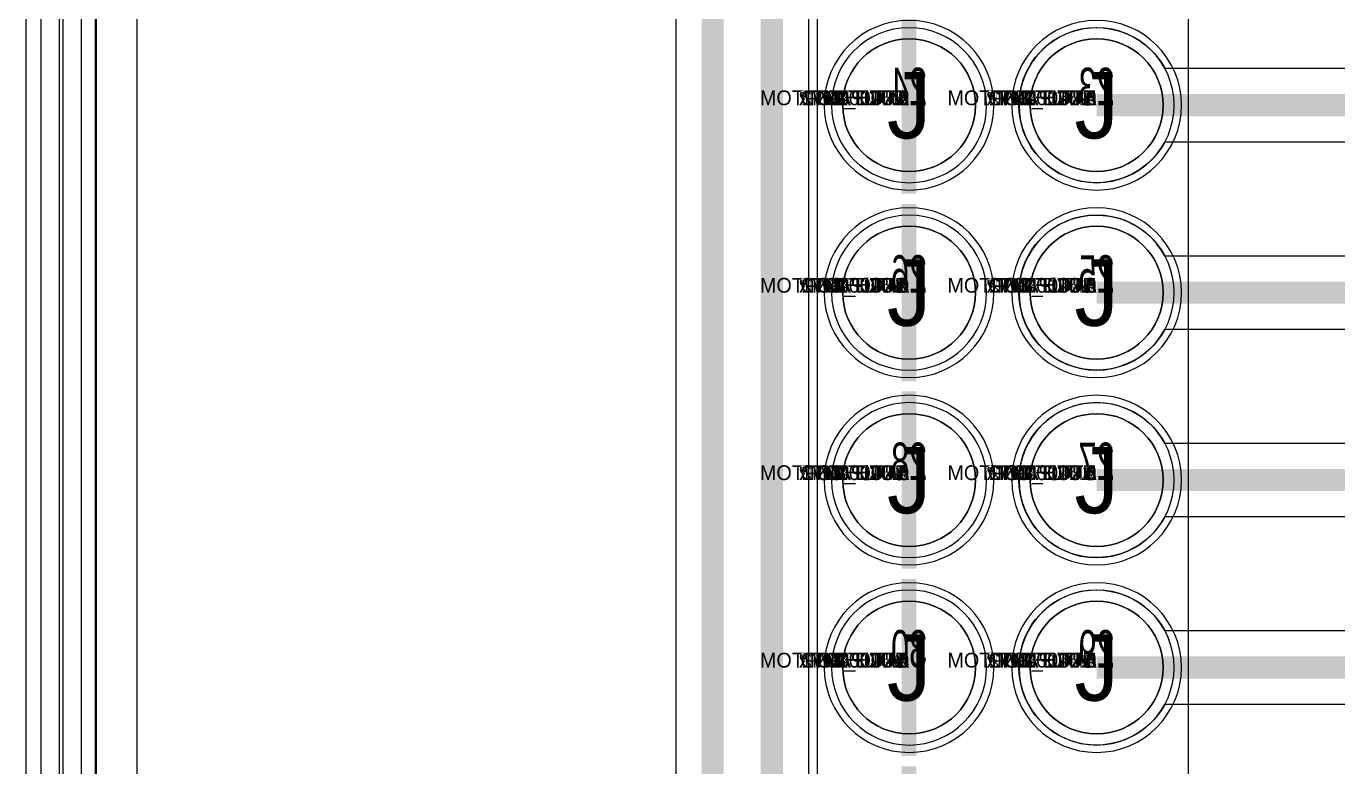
# Model space of a CAD drawing. Extents: x 0 to 323, y 0 to 320.
# Drawn here: x 1.51 to 19.28, y 171.4 to 181.44 of the extents above; entities that cross this region are included whole.
import ezdxf
from ezdxf.enums import TextEntityAlignment as Align

# ---------------------------------------------------------------- set-up
doc = ezdxf.new("R2010")
doc.units = 0
doc.header["$MEASUREMENT"] = 0
doc.layers.get('0').update_dxf_attribs({"linetype": 'CONTINUOUS'})
for name, color, linetype in [('BOARD_GEOMETRY_OUTLINE', 1, 'CONTINUOUS'), ('CDN_FIGURES', 7, 'CONTINUOUS'), ('ETCH_BOTTOM', 7, 'CONTINUOUS'), ('ETCH_GND', 3, 'CONTINUOUS'), ('ETCH_INT1', 4, 'CONTINUOUS'), ('ETCH_INT2', 5, 'CONTINUOUS'), ('ETCH_PWR', 6, 'CONTINUOUS'), ('ETCH_TOP', 2, 'CONTINUOUS'), ('MANUFACTURING_NCLEGEND-1-6', 8, 'CONTINUOUS'), ('PACKAGE_GEOMETRY_ASSEMBLY_TOP', 11, 'CONTINUOUS'), ('PACKAGE_GEOMETRY_PIN_NUMBER', 9, 'CONTINUOUS'), ('PACKAGE_KEEPIN_ALL', 12, 'CONTINUOUS')]:
    doc.layers.add(name, color=color, linetype=linetype)

# ---------------------------------------------------------------- blocks, each defined once
blk = doc.blocks.new('PAD_INFO')
for tag in ['SHAPE_TYPE', 'PAD_HEIGHT', 'PAD_LAYER', 'PAD_TYPE', 'PAD_WIDTH']:
    blk.add_attdef(tag, (0, 0), '', height=0.2)
at = {"flags": 2}
blk.add_attdef('CDN_TYPE', (0, 0), '', height=0.2, dxfattribs=at)
blk = doc.blocks.new('DRILL_INFO')
at = {"flags": 2}
blk.add_attdef('CDN_TYPE', (0, 0), '', height=0.2, dxfattribs=at)
for tag in ['FSHAPE', 'FCHAR', 'DRILL_HEIGHT', 'DIAMETER', 'PLATED', 'DRILL_WIDTH']:
    blk.add_attdef(tag, (0, 0), '', height=0.2)
blk = doc.blocks.new('CR1800X1200TH')
at = {"layer": 'ETCH_BOTTOM'}
blk.add_circle((0, 0), 0.9, dxfattribs=at)
at = {"layer": 'ETCH_GND'}
blk.add_circle((0, 0), 0.9, dxfattribs=at)
at = {"layer": 'ETCH_INT1'}
blk.add_circle((0, 0), 0.9, dxfattribs=at)
at = {"layer": 'ETCH_INT2'}
blk.add_circle((0, 0), 0.9, dxfattribs=at)
at = {"layer": 'ETCH_PWR'}
blk.add_circle((0, 0), 0.9, dxfattribs=at)
at = {"layer": 'ETCH_TOP'}
blk.add_circle((0, 0), 0.9, dxfattribs=at)
ref = blk.add_blockref('PAD_INFO', (0, 0))
ref.add_attrib('PAD_LAYER', 'ETCH_TOP', (0, 0), dxfattribs={"height": 0.2})
ref.add_attrib('SHAPE_TYPE', 'NULL', (0, 0), dxfattribs={"height": 0.2})
ref.add_attrib('PAD_TYPE', 'ANTIPAD', (0, 0), dxfattribs={"height": 0.2})
ref.add_attrib('PAD_WIDTH', '0.000000', (0, 0), dxfattribs={"height": 0.2})
ref.add_attrib('PAD_HEIGHT', '0.000000', (0, 0), dxfattribs={"height": 0.2})
ref = blk.add_blockref('PAD_INFO', (0, 0))
ref.add_attrib('PAD_LAYER', 'ETCH_GND', (0, 0), dxfattribs={"height": 0.2})
ref.add_attrib('SHAPE_TYPE', 'NULL', (0, 0), dxfattribs={"height": 0.2})
ref.add_attrib('PAD_TYPE', 'ANTIPAD', (0, 0), dxfattribs={"height": 0.2})
ref.add_attrib('PAD_WIDTH', '0.000000', (0, 0), dxfattribs={"height": 0.2})
ref.add_attrib('PAD_HEIGHT', '0.000000', (0, 0), dxfattribs={"height": 0.2})
ref = blk.add_blockref('PAD_INFO', (0, 0))
ref.add_attrib('PAD_LAYER', 'ETCH_INT1', (0, 0), dxfattribs={"height": 0.2})
ref.add_attrib('SHAPE_TYPE', 'NULL', (0, 0), dxfattribs={"height": 0.2})
ref.add_attrib('PAD_TYPE', 'ANTIPAD', (0, 0), dxfattribs={"height": 0.2})
ref.add_attrib('PAD_WIDTH', '0.000000', (0, 0), dxfattribs={"height": 0.2})
ref.add_attrib('PAD_HEIGHT', '0.000000', (0, 0), dxfattribs={"height": 0.2})
ref = blk.add_blockref('PAD_INFO', (0, 0))
ref.add_attrib('PAD_LAYER', 'ETCH_INT2', (0, 0), dxfattribs={"height": 0.2})
ref.add_attrib('SHAPE_TYPE', 'NULL', (0, 0), dxfattribs={"height": 0.2})
ref.add_attrib('PAD_TYPE', 'ANTIPAD', (0, 0), dxfattribs={"height": 0.2})
ref.add_attrib('PAD_WIDTH', '0.000000', (0, 0), dxfattribs={"height": 0.2})
ref.add_attrib('PAD_HEIGHT', '0.000000', (0, 0), dxfattribs={"height": 0.2})
ref = blk.add_blockref('PAD_INFO', (0, 0))
ref.add_attrib('PAD_LAYER', 'ETCH_PWR', (0, 0), dxfattribs={"height": 0.2})
ref.add_attrib('SHAPE_TYPE', 'NULL', (0, 0), dxfattribs={"height": 0.2})
ref.add_attrib('PAD_TYPE', 'ANTIPAD', (0, 0), dxfattribs={"height": 0.2})
ref.add_attrib('PAD_WIDTH', '0.000000', (0, 0), dxfattribs={"height": 0.2})
ref.add_attrib('PAD_HEIGHT', '0.000000', (0, 0), dxfattribs={"height": 0.2})
ref = blk.add_blockref('PAD_INFO', (0, 0))
ref.add_attrib('PAD_LAYER', 'ETCH_BOTTOM', (0, 0), dxfattribs={"height": 0.2})
ref.add_attrib('SHAPE_TYPE', 'NULL', (0, 0), dxfattribs={"height": 0.2})
ref.add_attrib('PAD_TYPE', 'ANTIPAD', (0, 0), dxfattribs={"height": 0.2})
ref.add_attrib('PAD_WIDTH', '0.000000', (0, 0), dxfattribs={"height": 0.2})
ref.add_attrib('PAD_HEIGHT', '0.000000', (0, 0), dxfattribs={"height": 0.2})
ref = blk.add_blockref('DRILL_INFO', (0, 0))
ref.add_attrib('DIAMETER', '1.200000', (0, 0), dxfattribs={"height": 0.2})
ref.add_attrib('PLATED', 'PLATED', (0, 0), dxfattribs={"height": 0.2})
ref.add_attrib('FSHAPE', 'CIRCLE', (0, 0), dxfattribs={"height": 0.2})
ref.add_attrib('FCHAR', 'J', (0, 0), dxfattribs={"height": 0.2})
ref.add_attrib('DRILL_WIDTH', '1.800000', (0, 0), dxfattribs={"height": 0.2})
ref.add_attrib('DRILL_HEIGHT', '1.800000', (0, 0), dxfattribs={"height": 0.2})
ref = blk.add_blockref('PAD_INFO', (0, 0))
ref.add_attrib('PAD_LAYER', 'ETCH_TOP', (0, 0), dxfattribs={"height": 0.2})
ref.add_attrib('SHAPE_TYPE', 'NULL', (0, 0), dxfattribs={"height": 0.2})
ref.add_attrib('PAD_TYPE', 'THERMAL', (0, 0), dxfattribs={"height": 0.2})
ref.add_attrib('PAD_WIDTH', '0.000000', (0, 0), dxfattribs={"height": 0.2})
ref.add_attrib('PAD_HEIGHT', '0.000000', (0, 0), dxfattribs={"height": 0.2})
ref = blk.add_blockref('PAD_INFO', (0, 0))
ref.add_attrib('PAD_LAYER', 'ETCH_GND', (0, 0), dxfattribs={"height": 0.2})
ref.add_attrib('SHAPE_TYPE', 'NULL', (0, 0), dxfattribs={"height": 0.2})
ref.add_attrib('PAD_TYPE', 'THERMAL', (0, 0), dxfattribs={"height": 0.2})
ref.add_attrib('PAD_WIDTH', '0.000000', (0, 0), dxfattribs={"height": 0.2})
ref.add_attrib('PAD_HEIGHT', '0.000000', (0, 0), dxfattribs={"height": 0.2})
ref = blk.add_blockref('PAD_INFO', (0, 0))
ref.add_attrib('PAD_LAYER', 'ETCH_INT1', (0, 0), dxfattribs={"height": 0.2})
ref.add_attrib('SHAPE_TYPE', 'NULL', (0, 0), dxfattribs={"height": 0.2})
ref.add_attrib('PAD_TYPE', 'THERMAL', (0, 0), dxfattribs={"height": 0.2})
ref.add_attrib('PAD_WIDTH', '0.000000', (0, 0), dxfattribs={"height": 0.2})
ref.add_attrib('PAD_HEIGHT', '0.000000', (0, 0), dxfattribs={"height": 0.2})
ref = blk.add_blockref('PAD_INFO', (0, 0))
ref.add_attrib('PAD_LAYER', 'ETCH_INT2', (0, 0), dxfattribs={"height": 0.2})
ref.add_attrib('SHAPE_TYPE', 'NULL', (0, 0), dxfattribs={"height": 0.2})
ref.add_attrib('PAD_TYPE', 'THERMAL', (0, 0), dxfattribs={"height": 0.2})
ref.add_attrib('PAD_WIDTH', '0.000000', (0, 0), dxfattribs={"height": 0.2})
ref.add_attrib('PAD_HEIGHT', '0.000000', (0, 0), dxfattribs={"height": 0.2})
ref = blk.add_blockref('PAD_INFO', (0, 0))
ref.add_attrib('PAD_LAYER', 'ETCH_PWR', (0, 0), dxfattribs={"height": 0.2})
ref.add_attrib('SHAPE_TYPE', 'NULL', (0, 0), dxfattribs={"height": 0.2})
ref.add_attrib('PAD_TYPE', 'THERMAL', (0, 0), dxfattribs={"height": 0.2})
ref.add_attrib('PAD_WIDTH', '0.000000', (0, 0), dxfattribs={"height": 0.2})
ref.add_attrib('PAD_HEIGHT', '0.000000', (0, 0), dxfattribs={"height": 0.2})
ref = blk.add_blockref('PAD_INFO', (0, 0))
ref.add_attrib('PAD_LAYER', 'ETCH_BOTTOM', (0, 0), dxfattribs={"height": 0.2})
ref.add_attrib('SHAPE_TYPE', 'NULL', (0, 0), dxfattribs={"height": 0.2})
ref.add_attrib('PAD_TYPE', 'THERMAL', (0, 0), dxfattribs={"height": 0.2})
ref.add_attrib('PAD_WIDTH', '0.000000', (0, 0), dxfattribs={"height": 0.2})
ref.add_attrib('PAD_HEIGHT', '0.000000', (0, 0), dxfattribs={"height": 0.2})
ref = blk.add_blockref('PAD_INFO', (0, 0))
ref.add_attrib('PAD_LAYER', 'ETCH_TOP', (0, 0), dxfattribs={"height": 0.2})
ref.add_attrib('SHAPE_TYPE', 'CIRCLE', (0, 0), dxfattribs={"height": 0.2})
ref.add_attrib('PAD_TYPE', 'REGULAR', (0, 0), dxfattribs={"height": 0.2})
ref.add_attrib('PAD_WIDTH', '1.800000', (0, 0), dxfattribs={"height": 0.2})
ref.add_attrib('PAD_HEIGHT', '1.800000', (0, 0), dxfattribs={"height": 0.2})
ref = blk.add_blockref('PAD_INFO', (0, 0))
ref.add_attrib('PAD_LAYER', 'ETCH_GND', (0, 0), dxfattribs={"height": 0.2})
ref.add_attrib('SHAPE_TYPE', 'CIRCLE', (0, 0), dxfattribs={"height": 0.2})
ref.add_attrib('PAD_TYPE', 'REGULAR', (0, 0), dxfattribs={"height": 0.2})
ref.add_attrib('PAD_WIDTH', '1.800000', (0, 0), dxfattribs={"height": 0.2})
ref.add_attrib('PAD_HEIGHT', '1.800000', (0, 0), dxfattribs={"height": 0.2})
ref = blk.add_blockref('PAD_INFO', (0, 0))
ref.add_attrib('PAD_LAYER', 'ETCH_INT1', (0, 0), dxfattribs={"height": 0.2})
ref.add_attrib('SHAPE_TYPE', 'CIRCLE', (0, 0), dxfattribs={"height": 0.2})
ref.add_attrib('PAD_TYPE', 'REGULAR', (0, 0), dxfattribs={"height": 0.2})
ref.add_attrib('PAD_WIDTH', '1.800000', (0, 0), dxfattribs={"height": 0.2})
ref.add_attrib('PAD_HEIGHT', '1.800000', (0, 0), dxfattribs={"height": 0.2})
ref = blk.add_blockref('PAD_INFO', (0, 0))
ref.add_attrib('PAD_LAYER', 'ETCH_INT2', (0, 0), dxfattribs={"height": 0.2})
ref.add_attrib('SHAPE_TYPE', 'CIRCLE', (0, 0), dxfattribs={"height": 0.2})
ref.add_attrib('PAD_TYPE', 'REGULAR', (0, 0), dxfattribs={"height": 0.2})
ref.add_attrib('PAD_WIDTH', '1.800000', (0, 0), dxfattribs={"height": 0.2})
ref.add_attrib('PAD_HEIGHT', '1.800000', (0, 0), dxfattribs={"height": 0.2})
ref = blk.add_blockref('PAD_INFO', (0, 0))
ref.add_attrib('PAD_LAYER', 'ETCH_PWR', (0, 0), dxfattribs={"height": 0.2})
ref.add_attrib('SHAPE_TYPE', 'CIRCLE', (0, 0), dxfattribs={"height": 0.2})
ref.add_attrib('PAD_TYPE', 'REGULAR', (0, 0), dxfattribs={"height": 0.2})
ref.add_attrib('PAD_WIDTH', '1.800000', (0, 0), dxfattribs={"height": 0.2})
ref.add_attrib('PAD_HEIGHT', '1.800000', (0, 0), dxfattribs={"height": 0.2})
ref = blk.add_blockref('PAD_INFO', (0, 0))
ref.add_attrib('PAD_LAYER', 'ETCH_BOTTOM', (0, 0), dxfattribs={"height": 0.2})
ref.add_attrib('SHAPE_TYPE', 'CIRCLE', (0, 0), dxfattribs={"height": 0.2})
ref.add_attrib('PAD_TYPE', 'REGULAR', (0, 0), dxfattribs={"height": 0.2})
ref.add_attrib('PAD_WIDTH', '1.800000', (0, 0), dxfattribs={"height": 0.2})
ref.add_attrib('PAD_HEIGHT', '1.800000', (0, 0), dxfattribs={"height": 0.2})
for tag in ['CDN_TYPE', 'PIN']:
    blk.add_attdef(tag, (0, 0), '', height=0.2)
at = {"flags": 2}
for tag in ['PSTKNAME', 'BBV']:
    blk.add_attdef(tag, (0, 0), '', height=0.2, dxfattribs=at)
blk = doc.blocks.new('F562')
at = {"layer": 'PACKAGE_GEOMETRY_ASSEMBLY_TOP'}
blk.add_lwpolyline([(-1.24, -49.53), (3.78, -49.53), (3.78, 1.27), (-1.24, 1.27)], close=True, dxfattribs=at)
at = {"layer": 'ETCH_TOP'}
for p in [(0, -35.56), (0, -33.02), (0, -30.48), (0, -27.94), (2.54, -35.56), (2.54, -33.02), (2.54, -30.48), (2.54, -27.94)]:
    blk.add_blockref('CR1800X1200TH', p, dxfattribs=at)
at = {"flags": 2}
for tag in ['SYMBOL_TYPE', 'CDN_TYPE', 'REFDES']:
    blk.add_attdef(tag, (0, 0), '', height=0.2, dxfattribs=at)
blk = doc.blocks.new('FIGURE_CIRCLE')
at = {"layer": 'CDN_FIGURES'}
blk.add_circle((0, 0), 0.5, dxfattribs=at)

msp = doc.modelspace()

# ---------------------------------------------------------------- linework, layer by layer
at = {"layer": 'BOARD_GEOMETRY_OUTLINE'}
msp.add_lwpolyline([(1.513, 154.805), (1.513, 272.805), (191.513, 272.805), (191.513, 154.805)], close=True, dxfattribs=at)
at = {"layer": 'ETCH_BOTTOM'}
msp.add_lwpolyline([(2.453, 155.555), (2.453, 271.875), (190.943, 271.875), (190.943, 155.555), (176.033, 155.555), (176.033, 158.165), (150.373, 158.165), (150.373, 155.555)], close=True, dxfattribs=at)
for points in [[(13.473, 180.365, 0.2, 0.2, 0), (13.473, 181.566, 0.2, 0.2, 0)], [(13.473, 179.165, 0.2, 0.2, 0), (13.473, 180.365, 0.2, 0.2, 0)], [(13.473, 177.825, 0.2, 0.2, 0), (13.473, 179.026, 0.2, 0.2, 0)], [(13.473, 176.625, 0.2, 0.2, 0), (13.473, 177.825, 0.2, 0.2, 0)], [(13.473, 175.285, 0.2, 0.2, 0), (13.473, 176.486, 0.2, 0.2, 0)], [(13.473, 174.085, 0.2, 0.2, 0), (13.473, 175.285, 0.2, 0.2, 0)], [(13.473, 172.745, 0.2, 0.2, 0), (13.473, 173.946, 0.2, 0.2, 0)], [(13.473, 171.545, 0.2, 0.2, 0), (13.473, 172.745, 0.2, 0.2, 0)], [(13.473, 170.205, 0.2, 0.2, 0), (13.473, 171.406, 0.2, 0.2, 0)]]:
    msp.add_lwpolyline(points, format="xyseb", dxfattribs=at)
for points in [[(14.623, 180.365, 1), (12.323, 180.365, 1)], [(17.163, 180.365, 1), (14.863, 180.365, 1)], [(14.623, 177.825, 1), (12.323, 177.825, 1)], [(17.163, 177.825, 1), (14.863, 177.825, 1)], [(14.623, 175.285, 1), (12.323, 175.285, 1)], [(17.163, 175.285, 1), (14.863, 175.285, 1)], [(14.623, 172.745, 1), (12.323, 172.745, 1)], [(17.163, 172.745, 1), (14.863, 172.745, 1)]]:
    msp.add_lwpolyline(points, format="xyb", close=True, dxfattribs=at)
at = {"layer": 'ETCH_GND'}
msp.add_lwpolyline([(150.123, 155.155), (2.013, 155.155), (2.013, 272.255), (191.113, 272.255), (191.113, 155.155), (176.083, 155.155), (176.083, 158.385), (150.123, 158.385)], close=True, dxfattribs=at)
for points in [[(17.063, 180.365, 1), (14.963, 180.365, 1)], [(17.063, 177.825, 1), (14.963, 177.825, 1)], [(17.063, 175.285, 1), (14.963, 175.285, 1)], [(17.063, 172.745, 1), (14.963, 172.745, 1)]]:
    msp.add_lwpolyline(points, format="xyb", close=True, dxfattribs=at)
at = {"layer": 'ETCH_INT1'}
msp.add_lwpolyline([(150.003, 155.505), (2.263, 155.505), (2.263, 272.305), (190.563, 272.305)], dxfattribs=at)
for points in [[(14.523, 180.365, 1), (12.423, 180.365, 1)], [(17.063, 180.365, 1), (14.963, 180.365, 1)], [(14.523, 177.825, 1), (12.423, 177.825, 1)], [(17.063, 177.825, 1), (14.963, 177.825, 1)], [(14.523, 175.285, 1), (12.423, 175.285, 1)], [(34.813, 166.205), (28.656, 166.205), (20.076, 174.785), (16.936, 174.785, -3.946266), (16.936, 175.786), (20.49, 175.786), (29.07, 167.206), (34.813, 167.206, -1), (34.813, 166.205)], [(14.523, 172.745, 1), (12.423, 172.745, 1)], [(51.67, 162.805), (40.356, 162.805), (38.506, 164.655), (27.556, 164.655), (19.966, 172.245), (16.936, 172.245, -3.946266), (16.936, 173.246), (20.38, 173.246), (27.97, 165.656), (38.92, 165.656), (40.77, 163.806), (51.256, 163.806), (53.609, 166.159, -1), (54.316, 165.452)]]:
    msp.add_lwpolyline(points, format="xyb", close=True, dxfattribs=at)
for points in [[(34.813, 166.705, 0.3, 0.3, 0), (28.863, 166.705, 0.3, 0.3, 0), (20.283, 175.285, 0.3, 0.3, 0), (16.013, 175.285, 0.3, 0.3, 0)], [(53.963, 165.805, 0.3, 0.3, 0), (51.463, 163.305, 0.3, 0.3, 0), (40.563, 163.305, 0.3, 0.3, 0), (38.713, 165.155, 0.3, 0.3, 0), (27.763, 165.155, 0.3, 0.3, 0), (20.173, 172.745, 0.3, 0.3, 0), (16.013, 172.745, 0.3, 0.3, 0)]]:
    msp.add_lwpolyline(points, format="xyseb", dxfattribs=at)
at = {"layer": 'ETCH_INT2'}
msp.add_lwpolyline([(149.883, 155.005), (1.963, 155.005), (1.713, 155.255), (1.713, 227.005)], dxfattribs=at)
for points, format in [([(143.313, 210.586, 0.3, 0.3, 0), (127.432, 194.705, 0.3, 0.3, 0), (127.313, 194.705, 0.3, 0.3, 0), (124.863, 192.255, 0.3, 0.3, 0), (124.863, 186.605, 0.3, 0.3, 0), (119.085, 180.827, 0.3, 0.3, 0), (119.085, 180.708, 0.3, 0.3, 0), (114.227, 175.85, 0.3, 0.3, 0), (105.848, 175.85, 0.3, 0.3, 0), (105.603, 175.605, 0.3, 0.3, 0), (85.782, 175.605, 0.3, 0.3, 0), (85.582, 175.805, 0.3, 0.3, 0), (78.993, 175.805, 0.3, 0.3, 0), (78.593, 175.405, 0.3, 0.3, 0), (70.043, 175.405, 0.3, 0.3, 0), (69.643, 175.005, 0.3, 0.3, 0), (53.582, 175.005, 0.3, 0.3, 0), (52.982, 175.605, 0.3, 0.3, 0), (48.343, 175.605, 0.3, 0.3, 0), (47.943, 175.205, 0.3, 0.3, 0), (22.363, 175.205, 0.3, 0.3, 0), (19.743, 177.825, 0.3, 0.3, 0), (16.013, 177.825, 0.3, 0.3, 0)], "xyseb"), ([(16.013, 200.685, 0.3, 0.3, 0), (16.083, 200.685, 0.3, 0.3, 0), (18.113, 198.655, 0.3, 0.3, 0), (18.113, 197.855, 0.3, 0.3, 0), (17.163, 196.905, 0.3, 0.3, 0), (12.513, 196.905, 0.3, 0.3, 0), (11.613, 196.005, 0.3, 0.3, 0), (11.613, 168.655, 0.3, 0.3, 0), (12.113, 168.155, 0.3, 0.3, 0), (12.113, 159.755, 0.3, 0.3, 0), (12.213, 159.655, 0.3, 0.3, 0), (12.213, 159.608, 0.3, 0.3, 0), (13.915, 157.905, 0.3, 0.3, 0), (173.113, 157.905, 0.3, 0.3, 0), (182.163, 166.955, 0.3, 0.3, 0), (182.163, 174.405, 0.3, 0.3, 0), (181.513, 175.055, 0.3, 0.3, 0), (181.513, 175.066, 0.3, 0.3, 0), (181.503, 175.076, 0.3, 0.3, 0), (181.503, 175.615, 0.3, 0.3, 0), (181.513, 175.625, 0.3, 0.3, 0), (181.513, 176.155, 0.3, 0.3, 0), (179.063, 178.605, 0.3, 0.3, 0), (179.013, 178.605, 0.3, 0.3, 0)], "xyseb"), ([(141.981, 158.406), (14.123, 158.406), (13.531, 158.997, 1.596923), (12.613, 160.648), (12.613, 161.983, 3.169045), (12.613, 163.188), (12.613, 164.523, 3.169045), (12.613, 165.728), (12.613, 167.063, 3.169045), (12.613, 168.268), (12.613, 168.363), (12.113, 168.863), (12.113, 195.798), (12.72, 196.405), (12.792, 196.405, 2.719345), (14.153, 196.405), (15.332, 196.405, 2.719345), (16.693, 196.405), (17.37, 196.405), (18.613, 197.648), (18.613, 198.863), (17.034, 200.441, 3.939894)], "xyb"), ([(12.789, 199.889), (10.313, 197.413), (10.313, 167.798), (10.713, 167.398), (10.713, 162.224, 4.945626), (10.762, 159.505), (14.462, 155.805), (149.883, 155.805)], "xyb"), ([(176.563, 195.655, 0.3, 0.3, 0), (178.263, 193.955, 0.3, 0.3, 0), (180.863, 193.955, 0.3, 0.3, 0), (187.763, 187.055, 0.3, 0.3, 0), (187.763, 169.905, 0.3, 0.3, 0), (175.023, 157.165, 0.3, 0.3, 0), (150.803, 157.165, 0.3, 0.3, 0), (150.183, 156.545, 0.3, 0.3, 0), (150.183, 156.305, 0.3, 0.3, 0), (14.669, 156.305, 0.3, 0.3, 0), (11.213, 159.761, 0.3, 0.3, 0), (11.213, 167.605, 0.3, 0.3, 0), (10.813, 168.005, 0.3, 0.3, 0), (10.813, 197.205, 0.3, 0.3, 0), (13.013, 199.405, 0.3, 0.3, 0), (14.723, 199.405, 0.3, 0.3, 0), (15.983, 198.145, 0.3, 0.3, 0), (16.013, 198.145, 0.3, 0.3, 0)], "xyseb"), ([(39.254, 180.605), (26.693, 180.605), (26.271, 180.184, -1.953524), (25.525, 179.865), (16.936, 179.865, -3.946266), (16.936, 180.866), (25.539, 180.866), (26.279, 181.606), (28.012, 181.606, -0.499625), (28.012, 182.405), (26.113, 182.405, -2.997003), (25.512, 182.405), (23.663, 182.405, -2.997003), (23.062, 182.405), (16.936, 182.405, -3.946266), (16.936, 183.406), (38.399, 183.406, -70.921901)], "xyb"), ([(16.013, 180.365, 0.3, 0.3, 0), (25.746, 180.365, 0.3, 0.3, 0), (26.486, 181.105, 0.3, 0.3, 0), (46.093, 181.105, 0.3, 0.3, 0), (46.243, 181.255, 0.3, 0.3, 0), (46.782, 181.255, 0.3, 0.3, 0), (47.012, 181.025, 0.3, 0.3, 0), (48.973, 181.025, 0.3, 0.3, 0), (50.013, 179.985, 0.3, 0.3, 0), (50.013, 179.985, 0.3, 0.3, 0), (50.043, 179.955, 0.3, 0.3, 0), (50.582, 179.955, 0.3, 0.3, 0), (50.612, 179.985, 0.3, 0.3, 0), (57.816, 179.985, 0.3, 0.3, 0)], "xyseb"), ([(69.85, 174.505), (53.375, 174.505), (52.775, 175.105), (48.55, 175.105), (48.15, 174.705), (30.077, 174.705, -70.921901), (30.049, 174.705), (22.156, 174.705), (19.536, 177.325), (16.936, 177.325, -3.946266), (16.936, 178.326), (19.95, 178.326), (22.57, 175.706), (42.586, 175.706, -1.362386), (43.54, 175.706), (47.736, 175.706), (48.136, 176.106), (53.189, 176.106), (53.789, 175.506), (59.636, 175.506, -1.362386)], "xyb")]:
    msp.add_lwpolyline(points, format=format, dxfattribs=at)
for points in [[(14.523, 180.365, 1), (12.423, 180.365, 1)], [(14.523, 177.825, 1), (12.423, 177.825, 1)], [(14.523, 175.285, 1), (12.423, 175.285, 1)], [(17.063, 175.285, 1), (14.963, 175.285, 1)], [(14.523, 172.745, 1), (12.423, 172.745, 1)], [(17.063, 172.745, 1), (14.963, 172.745, 1)]]:
    msp.add_lwpolyline(points, format="xyb", close=True, dxfattribs=at)
at = {"layer": 'ETCH_PWR'}
msp.add_lwpolyline([(150.383, 155.605), (3.213, 155.605), (2.463, 156.355), (2.463, 271.805)], dxfattribs=at)
for points in [[(14.523, 180.365, 1), (12.423, 180.365, 1)], [(17.063, 180.365, 1), (14.963, 180.365, 1)], [(14.523, 177.825, 1), (12.423, 177.825, 1)], [(17.063, 177.825, 1), (14.963, 177.825, 1)], [(14.523, 175.285, 1), (12.423, 175.285, 1)], [(17.063, 175.285, 1), (14.963, 175.285, 1)], [(14.523, 172.745, 1), (12.423, 172.745, 1)], [(17.063, 172.745, 1), (14.963, 172.745, 1)]]:
    msp.add_lwpolyline(points, format="xyb", close=True, dxfattribs=at)
at = {"layer": 'ETCH_TOP'}
msp.add_lwpolyline([(1.963, 155.275), (1.963, 272.195), (190.953, 272.195), (190.953, 155.275), (176.083, 155.275), (176.083, 158.445), (150.243, 158.445), (150.243, 155.275)], close=True, dxfattribs=at)
for points in [[(13.473, 180.365, 0.15, 0.15, 0), (13.473, 181.566, 0.15, 0.15, 0)], [(13.473, 179.165, 0.15, 0.15, 0), (13.473, 180.365, 0.15, 0.15, 0)], [(13.473, 177.825, 0.15, 0.15, 0), (13.473, 179.026, 0.15, 0.15, 0)], [(13.473, 176.625, 0.15, 0.15, 0), (13.473, 177.825, 0.15, 0.15, 0)], [(13.473, 175.285, 0.15, 0.15, 0), (13.473, 176.486, 0.15, 0.15, 0)], [(13.473, 174.085, 0.15, 0.15, 0), (13.473, 175.285, 0.15, 0.15, 0)], [(13.473, 172.745, 0.15, 0.15, 0), (13.473, 173.946, 0.15, 0.15, 0)], [(13.473, 171.545, 0.15, 0.15, 0), (13.473, 172.745, 0.15, 0.15, 0)], [(13.473, 170.205, 0.15, 0.15, 0), (13.473, 171.406, 0.15, 0.15, 0)]]:
    msp.add_lwpolyline(points, format="xyseb", dxfattribs=at)
for points in [[(14.623, 180.365, 1), (12.323, 180.365, 1)], [(17.163, 180.365, 1), (14.863, 180.365, 1)], [(14.623, 177.825, 1), (12.323, 177.825, 1)], [(17.163, 177.825, 1), (14.863, 177.825, 1)], [(14.623, 175.285, 1), (12.323, 175.285, 1)], [(17.163, 175.285, 1), (14.863, 175.285, 1)], [(14.623, 172.745, 1), (12.323, 172.745, 1)], [(17.163, 172.745, 1), (14.863, 172.745, 1)]]:
    msp.add_lwpolyline(points, format="xyb", close=True, dxfattribs=at)
at = {"layer": 'PACKAGE_KEEPIN_ALL'}
msp.add_lwpolyline([(3.013, 271.805), (3.013, 156.305), (190.513, 156.305), (190.513, 271.805)], close=True, dxfattribs=at)

# ---------------------------------------------------------------- block references
at = {"xscale": -1}
msp.add_blockref('F562', (16.013, 208.305), dxfattribs=at)
at = {"layer": 'MANUFACTURING_NCLEGEND-1-6', "xscale": 1.8, "yscale": 1.8}
for p in [(13.473, 180.365), (16.013, 180.365), (13.473, 177.825), (16.013, 177.825), (13.473, 175.285), (16.013, 175.285), (13.473, 172.745), (16.013, 172.745)]:
    msp.add_blockref('FIGURE_CIRCLE', p, dxfattribs=at)

# ---------------------------------------------------------------- texts
at = {"layer": 'MANUFACTURING_NCLEGEND-1-6'}
for p in [(13.473, 180.365), (16.013, 180.365), (13.473, 177.825), (16.013, 177.825), (13.473, 175.285), (16.013, 175.285), (13.473, 172.745), (16.013, 172.745)]:
    msp.add_text('J', height=0.9, dxfattribs=at).set_placement(p, align=Align.MIDDLE_CENTER)
at = {"layer": 'PACKAGE_GEOMETRY_PIN_NUMBER', "text_generation_flag": 2, "width": 0.649606}
for s, p in [('24', (13.473, 180.365)), ('23', (16.013, 180.365)), ('26', (13.473, 177.825)), ('25', (16.013, 177.825)), ('28', (13.473, 175.285)), ('27', (16.013, 175.285)), ('30', (13.473, 172.745)), ('29', (16.013, 172.745))]:
    msp.add_text(s, height=0.508, dxfattribs=at).set_placement(p, align=Align.CENTER)

doc.saveas('drawing.dxf')
